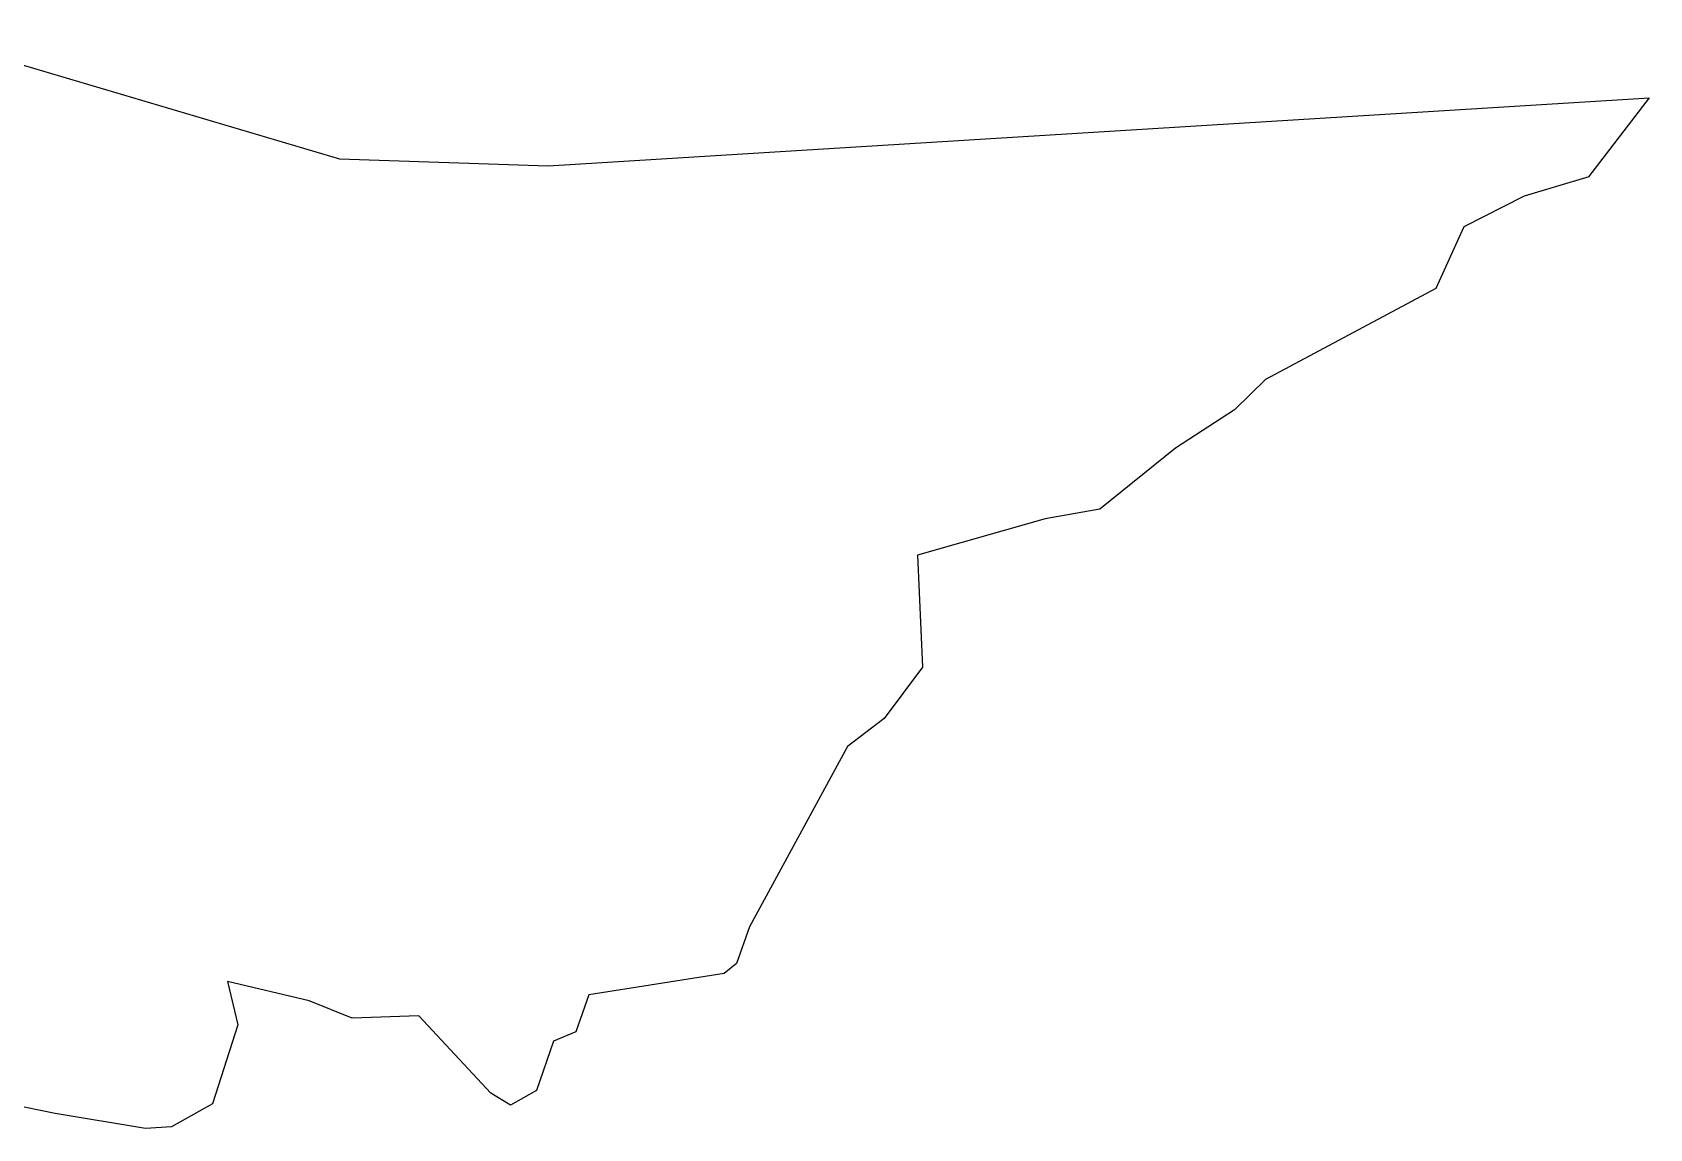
# Model space of a CAD drawing. Header units: metres. Extents: x 316591 to 321268, y 1878408 to 1881184.
# Drawn here: x 318934 to 321268, y 1878408 to 1879991 of the extents above; entities that cross this region are included whole.
import ezdxf

# ---------------------------------------------------------------- set-up
doc = ezdxf.new("R2010")
doc.units = ezdxf.units.M
doc.layers.add('village', color=3, linetype='Continuous')

msp = doc.modelspace()

# ---------------------------------------------------------------- linework, layer by layer
at = {"color": 3}
msp.add_line((321180.5, 1879782.2), (321268.2, 1879896), dxfattribs=at)
at = {"layer": 'village', "color": 3}
for p, q in [((318761, 1879990.7), (319377.4, 1879808)), ((319678.6, 1879798.2), (321268.2, 1879896)), ((319377.4, 1879808), (319678.6, 1879798.2)), ((321180.5, 1879782.2), (321086.9, 1879754)), ((321086.9, 1879754), (321000.1, 1879710.1)), ((321000.1, 1879710.1), (320959.6, 1879620.7)), ((320959.6, 1879620.7), (320714, 1879489.4)), ((320714, 1879489.4), (320668.9, 1879445.9)), ((320668.9, 1879445.9), (320584.1, 1879390.5)), ((320584.1, 1879390.5), (320474.6, 1879302.3)), ((320474.6, 1879302.3), (320395.8, 1879288.4)), ((320395.8, 1879288.4), (320211.7, 1879236.2)), ((320211.7, 1879236.2), (320218.7, 1879074.5)), ((320218.7, 1879074.5), (320163.8, 1879000.3)), ((320163.8, 1879000.3), (320110.9, 1878959.8)), ((320110.9, 1878959.8), (319969.2, 1878699.7)), ((319969.2, 1878699.7), (319950.4, 1878646.7)), ((319950.4, 1878646.7), (319932.7, 1878632.2)), ((319333.8, 1878592.5), (319216.1, 1878620.6)), ((319216.1, 1878620.6), (319230.8, 1878558.2)), ((319932.7, 1878632.2), (319737.2, 1878601.4)), ((319737.2, 1878601.4), (319718.7, 1878547.7)), ((319395.8, 1878567.7), (319333.8, 1878592.5)), ((319230.8, 1878558.2), (319194.1, 1878444.1)), ((319491.9, 1878571), (319395.8, 1878567.7)), ((319595.9, 1878459.4), (319491.9, 1878571)), ((319686.6, 1878534.7), (319662.1, 1878463.3)), ((319718.7, 1878547.7), (319686.6, 1878534.7)), ((319624.3, 1878442.3), (319595.9, 1878459.4)), ((319662.1, 1878463.3), (319624.3, 1878442.3)), ((318967.2, 1878429.9), (318901.5, 1878443.5)), ((319194.1, 1878444.1), (319135.2, 1878410.6)), ((319097.8, 1878408.2), (318967.2, 1878429.9)), ((319135.2, 1878410.6), (319097.8, 1878408.2))]:
    msp.add_line(p, q, dxfattribs=at)

doc.saveas('drawing.dxf')
